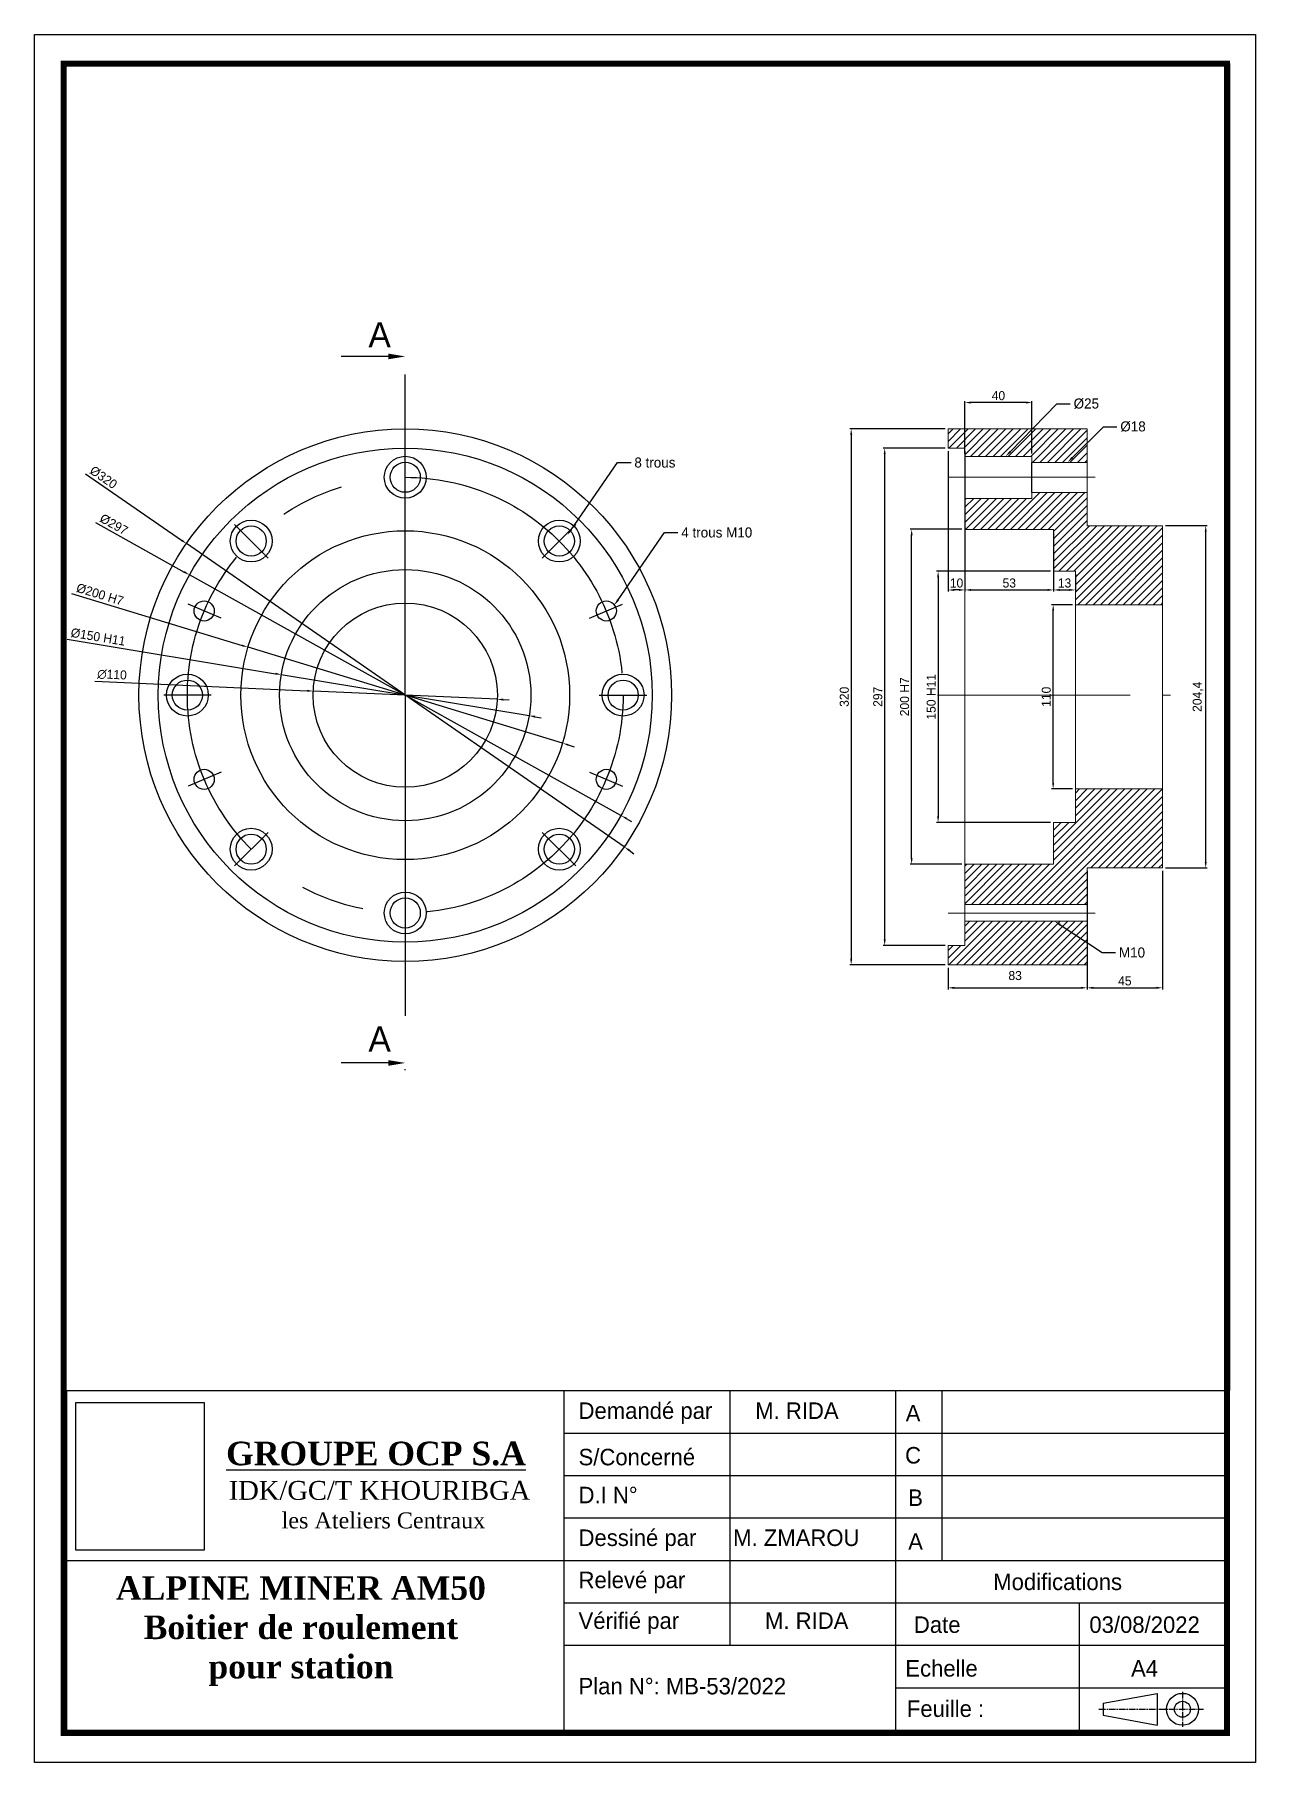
# Paper-space layout 'A4 Vertical imp' of a CAD drawing. Header units: millimetres. Extents: x 0 to 210, y 0 to 297.
# The model-space entities are those that its viewports show. They can reach past a viewport. Long polylines and large blocks are cut down to what shows.
import ezdxf
from ezdxf import colors
from ezdxf.entities.mleader import LeaderData, LeaderLine
from ezdxf.math import Vec2, Vec3

# ---------------------------------------------------------------- set-up
doc = ezdxf.new("R2010")
doc.units = ezdxf.units.MM
doc.header["$LTSCALE"] = 0.5
doc.linetypes.add('AXES', pattern=[50.8, 31.75, -6.35, 6.35, -6.35])
doc.linetypes.add('AXES2', pattern=[28.575, 19.05, -3.175, 3.175, -3.175])
for name, color, linetype, lineweight in [('axe', 7, 'AXES2', 5), ('fin', 7, 'Continuous', 13), ('fort', 7, 'Continuous', 30), ('hachure', 7, 'Continuous', 5)]:
    doc.layers.add(name, color=color, linetype=linetype, lineweight=lineweight)
doc.layers.add('detail', color=7, linetype='Continuous')
doc.layers.add('format', color=7, linetype='Continuous')
doc.styles.get("Standard").update_dxf_attribs({"font": 'BKANT.TTF'})
doc.dimstyles.new('ISO-25', dxfattribs={"dimscale": 0.9, "dimtxt": 4, "dimasz": 4, "dimexe": 1, "dimexo": 2, "dimgap": 1.5, "dimtad": 1, "dimtxsty": 'Standard', "dimcen": 0, "dimazin": 2, "dimtfac": 1, "dimtmove": 1, "dimatfit": 3, "dimfxl": 1, "dimarcsym": 0})
picture_1 = doc.add_image_def('image1.jpg', size_in_pixel=(500, 433))

# ---------------------------------------------------------------- blocks, each defined once
blk = doc.blocks.new('A$C0EBD1E6C')
for p, q in [((0, 34.02), (116.26, 34.02)), ((0, 34.02), (0, 0)), ((49.83, 34.02), (49.83, 0)), ((66.44, 34.02), (66.44, 8.51)), ((83.04, 34.02), (83.04, 0)), ((87.7, 34.02), (87.7, 17.01)), ((116.26, 34.02), (116.26, 0)), ((49.83, 29.77), (116.26, 29.77)), ((49.83, 25.52), (116.26, 25.52)), ((49.83, 21.26), (116.26, 21.26)), ((0, 17.01), (116.26, 17.01)), ((49.83, 12.76), (116.26, 12.76)), ((101.44, 12.76), (101.44, 0)), ((49.83, 8.51), (116.26, 8.51)), ((83.04, 4.25), (116.26, 4.25)), ((103.84, 2.69), (109.27, 3.69)), ((109.27, 3.69), (109.27, 0.49)), ((103.84, 2.69), (103.84, 1.49)), ((0, 0), (116.26, 0)), ((103.84, 1.49), (109.27, 0.49))]:
    blk.add_line(p, q)
for radius in [1.6, 0.8]:
    blk.add_circle((111.8, 2.09), radius)
at = {"layer": 'format', "linetype": 'AXES2', "ltscale": 0.07}
for p, q in [((111.8, 3.85), (111.8, 0.32)), ((103.43, 2.09), (113.92, 2.09))]:
    blk.add_line(p, q, dxfattribs=at)
at = {"attachment_point": 5}
for s, width, insert, char_height in [('\\pxql;{\\C7;Demandé par       M. RIDA}', 33.2077, (67.9, 31.76), 1.6538), ('{\\C7;A}', 38.0703, (84.81, 31.76), 1.654), ('{\\fTimes New Roman|b1|i0|c0|p18;\\LGROUPE OCP S.A  \\P\\fTimes New Roman|b0|i0|c0|p18;\\H0.8x;\\l IDK/GC/T KHOURIBGA \\P\\H1.25x; \\H0.67725x; les Ateliers Centraux}', 35.7028, (31, 24.55), 2.3625), ('\\pxql;{\\C7;S/Concerné}', 33.2077, (67.9, 27.35), 1.6538), ('{\\C7;C}', 38.0703, (84.81, 27.53), 1.654), ('\\pxql;{\\C7;D.I N°}', 33.2077, (67.9, 23.56), 1.6538), ('{\\C7;B}', 38.0703, (85.06, 23.29), 1.654), ('\\pxql;{\\C7;Dessiné par      M. ZMAROU}', 33.2077, (67.9, 19.03), 1.6538), ('{\\C7;A}', 38.0703, (85.06, 18.9), 1.654), ('\\pxql;{\\C7;Relevé par }', 33.2077, (67.9, 14.8), 1.6538), ('\\pxql;{\\C7;Modifications}', 14.5802, (100.13, 14.85), 1.6538), ('\\pxqc;{\\fTimes New Roman|b1|i0|c0|p18;ALPINE MINER AM50\\PBoitier de roulement \\Ppour station }', 49.5915, (23.48, 9.92), 2.3625), ('\\pxql;{\\C7;Vérifié par              M. RIDA}', 33.2077, (67.9, 10.72), 1.6538), ('\\pxql;{\\C7;Date                     03/08/2022}', 34.8874, (102.34, 10.56), 1.6538), ('\\pxql;{\\C7;Echelle                         A4}', 34.8874, (101.48, 6.18), 1.6538), ('\\pxql;{\\C7;Plan N°: MB-53/2022}', 33.2077, (67.9, 4.4), 1.6538), ('\\pxql;{\\C7;Feuille :}', 11.3165, (89.85, 2.14), 1.6538)]:
    blk.add_mtext_dynamic_manual_height_columns(s, width=width, gutter_width=12.5, heights=[0], dxfattribs=dict(at, insert=insert, char_height=char_height))
blk = doc.blocks.new('*D35')
at = {"layer": 'Defpoints', "color": 0, "transparency": 16777216}
for p in [(-1168.4, 1368.9), (-1142.6, 1368.9), (-1168.4, 1164.5)]:
    blk.add_point(p, dxfattribs=at)
at = {"layer": 'fort', "color": 6, "lineweight": -2, "transparency": 16777216}
for p, q in [((-1166.6, 1368.9), (-1141.7, 1368.9)), ((-1142.6, 1168.1), (-1142.6, 1365.3)), ((-1166.6, 1164.5), (-1141.7, 1164.5))]:
    blk.add_line(p, q, dxfattribs=at)
at = {"layer": 'fort', "color": 6, "transparency": 16777216}
for points in [[(-1143.2, 1365.3), (-1142, 1365.3), (-1142.6, 1368.9)], [(-1143.2, 1168.1), (-1142, 1168.1), (-1142.6, 1164.5)]]:
    blk.add_solid(points, dxfattribs=at)
at = {"layer": 'fort', "color": 0, "transparency": 16777216, "insert": (-1147.2, 1266.7), "char_height": 5.4, "attachment_point": 5, "rotation": 90}
blk.add_mtext('204,4', dxfattribs=at)
blk = doc.blocks.new('*D36')
at = {"layer": 'Defpoints', "color": 0, "transparency": 16777216}
for p in [(-1233.7, 1321.7), (-1220.4, 1321.7), (-1220.4, 1211.7)]:
    blk.add_point(p, dxfattribs=at)
at = {"layer": 'fort', "color": 6, "lineweight": -2, "transparency": 16777216}
for p, q in [((-1222.2, 1321.7), (-1234.6, 1321.7)), ((-1233.7, 1215.3), (-1233.7, 1318.1)), ((-1222.2, 1211.7), (-1234.6, 1211.7))]:
    blk.add_line(p, q, dxfattribs=at)
at = {"layer": 'fort', "color": 6, "transparency": 16777216}
for points in [[(-1234.3, 1318.1), (-1233.1, 1318.1), (-1233.7, 1321.7)], [(-1234.3, 1215.3), (-1233.1, 1215.3), (-1233.7, 1211.7)]]:
    blk.add_solid(points, dxfattribs=at)
at = {"layer": 'fort', "color": 0, "transparency": 16777216, "insert": (-1237.8, 1266.7), "char_height": 5.4, "attachment_point": 5, "rotation": 90}
blk.add_mtext('110', dxfattribs=at)
blk = doc.blocks.new('*D37')
at = {"layer": 'Defpoints', "color": 0, "transparency": 16777216}
for p in [(-1233.4, 1341.7), (-1302.4, 1191.7), (-1233.4, 1191.7)]:
    blk.add_point(p, dxfattribs=at)
at = {"layer": 'fort', "color": 6, "lineweight": -2, "transparency": 16777216}
for p, q in [((-1235.2, 1341.7), (-1303.3, 1341.7)), ((-1302.4, 1338.1), (-1302.4, 1195.3)), ((-1235.2, 1191.7), (-1303.3, 1191.7))]:
    blk.add_line(p, q, dxfattribs=at)
at = {"layer": 'fort', "color": 6, "transparency": 16777216}
for points in [[(-1303, 1338.1), (-1301.8, 1338.1), (-1302.4, 1341.7)], [(-1303, 1195.3), (-1301.8, 1195.3), (-1302.4, 1191.7)]]:
    blk.add_solid(points, dxfattribs=at)
at = {"layer": 'fort', "color": 0, "transparency": 16777216, "insert": (-1306.5, 1266.7), "char_height": 5.4, "attachment_point": 5, "rotation": 90}
blk.add_mtext('150 H11', dxfattribs=at)
blk = doc.blocks.new('*D38')
at = {"layer": 'Defpoints', "color": 0, "transparency": 16777216}
for p in [(-1318.2, 1366.7), (-1286.4, 1366.7), (-1286.4, 1166.7)]:
    blk.add_point(p, dxfattribs=at)
at = {"layer": 'fort', "color": 6, "lineweight": -2, "transparency": 16777216}
for p, q in [((-1288.2, 1366.7), (-1319.1, 1366.7)), ((-1318.2, 1170.3), (-1318.2, 1363.1)), ((-1288.2, 1166.7), (-1319.1, 1166.7))]:
    blk.add_line(p, q, dxfattribs=at)
at = {"layer": 'fort', "color": 6, "transparency": 16777216}
for points in [[(-1318.8, 1363.1), (-1317.6, 1363.1), (-1318.2, 1366.7)], [(-1318.8, 1170.3), (-1317.6, 1170.3), (-1318.2, 1166.7)]]:
    blk.add_solid(points, dxfattribs=at)
at = {"layer": 'fort', "color": 0, "transparency": 16777216, "insert": (-1322.4, 1266.7), "char_height": 5.4, "width": 31.056, "attachment_point": 5, "rotation": 90}
blk.add_mtext('200 H7', dxfattribs=at)
blk = doc.blocks.new('*D39')
at = {"layer": 'Defpoints', "color": 0, "transparency": 16777216}
for p in [(-1334.3, 1415.2), (-1296.4, 1415.2), (-1296.4, 1118.2)]:
    blk.add_point(p, dxfattribs=at)
at = {"layer": 'fort', "color": 6, "lineweight": -2, "transparency": 16777216}
for p, q in [((-1298.2, 1415.2), (-1335.2, 1415.2)), ((-1334.3, 1121.8), (-1334.3, 1411.6)), ((-1298.2, 1118.2), (-1335.2, 1118.2))]:
    blk.add_line(p, q, dxfattribs=at)
at = {"layer": 'fort', "color": 6, "transparency": 16777216}
for points in [[(-1334.9, 1411.6), (-1333.7, 1411.6), (-1334.3, 1415.2)], [(-1334.9, 1121.8), (-1333.7, 1121.8), (-1334.3, 1118.2)]]:
    blk.add_solid(points, dxfattribs=at)
at = {"layer": 'fort', "color": 0, "transparency": 16777216, "insert": (-1338.4, 1266.7), "char_height": 5.4, "attachment_point": 5, "rotation": 90}
blk.add_mtext('297', dxfattribs=at)
blk = doc.blocks.new('*D40')
at = {"layer": 'Defpoints', "color": 0, "transparency": 16777216}
for p in [(-1296.4, 1426.7), (-1354.3, 1106.7), (-1296.4, 1106.7)]:
    blk.add_point(p, dxfattribs=at)
at = {"layer": 'fort', "color": 6, "lineweight": -2, "transparency": 16777216}
for p, q in [((-1298.2, 1426.7), (-1355.2, 1426.7)), ((-1354.3, 1423.1), (-1354.3, 1110.3)), ((-1298.2, 1106.7), (-1355.2, 1106.7))]:
    blk.add_line(p, q, dxfattribs=at)
at = {"layer": 'fort', "color": 6, "transparency": 16777216}
for points in [[(-1354.9, 1423.1), (-1353.7, 1423.1), (-1354.3, 1426.7)], [(-1354.9, 1110.3), (-1353.7, 1110.3), (-1354.3, 1106.7)]]:
    blk.add_solid(points, dxfattribs=at)
at = {"layer": 'fort', "color": 0, "transparency": 16777216, "insert": (-1358.4, 1266.7), "char_height": 5.4, "attachment_point": 5, "rotation": 90}
blk.add_mtext('320', dxfattribs=at)
blk = doc.blocks.new('*D41')
at = {"layer": 'Defpoints', "color": 0, "transparency": 16777216}
for p in [(-1286.4, 1366.7), (-1233.4, 1366.7), (-1233.4, 1330.5)]:
    blk.add_point(p, dxfattribs=at)
at = {"layer": 'fort', "color": 6, "lineweight": -2, "transparency": 16777216}
for p, q in [((-1286.4, 1364.9), (-1286.4, 1329.6)), ((-1233.4, 1364.9), (-1233.4, 1329.6)), ((-1282.8, 1330.5), (-1237, 1330.5))]:
    blk.add_line(p, q, dxfattribs=at)
at = {"layer": 'fort', "color": 6, "transparency": 16777216}
for points in [[(-1282.8, 1331.1), (-1282.8, 1329.9), (-1286.4, 1330.5)], [(-1237, 1331.1), (-1237, 1329.9), (-1233.4, 1330.5)]]:
    blk.add_solid(points, dxfattribs=at)
at = {"layer": 'fort', "color": 0, "transparency": 16777216, "insert": (-1259.9, 1334.6), "char_height": 5.4, "attachment_point": 5}
blk.add_mtext('53', dxfattribs=at)
blk = doc.blocks.new('*D42')
at = {"layer": 'Defpoints', "color": 0, "transparency": 16777216}
for p in [(-1233.4, 1341.7), (-1220.4, 1341.7), (-1220.4, 1330.5)]:
    blk.add_point(p, dxfattribs=at)
at = {"layer": 'fort', "color": 6, "lineweight": -2, "transparency": 16777216}
for p, q in [((-1233.4, 1339.9), (-1233.4, 1329.6)), ((-1220.4, 1339.9), (-1220.4, 1329.6)), ((-1229.8, 1330.5), (-1224, 1330.5))]:
    blk.add_line(p, q, dxfattribs=at)
at = {"layer": 'fort', "color": 6, "transparency": 16777216}
for points in [[(-1229.8, 1331.1), (-1229.8, 1329.9), (-1233.4, 1330.5)], [(-1224, 1331.1), (-1224, 1329.9), (-1220.4, 1330.5)]]:
    blk.add_solid(points, dxfattribs=at)
at = {"layer": 'fort', "color": 0, "transparency": 16777216, "insert": (-1226.9, 1334.6), "char_height": 5.4, "attachment_point": 5}
blk.add_mtext('13', dxfattribs=at)
blk = doc.blocks.new('*D43')
at = {"layer": 'Defpoints', "color": 0, "transparency": 16777216}
for p in [(-1296.4, 1106.7), (-1213.4, 1106.7), (-1213.4, 1092.9)]:
    blk.add_point(p, dxfattribs=at)
at = {"layer": 'fort', "color": 6, "lineweight": -2, "transparency": 16777216}
for p, q in [((-1296.4, 1104.9), (-1296.4, 1092)), ((-1213.4, 1104.9), (-1213.4, 1092)), ((-1292.8, 1092.9), (-1217, 1092.9))]:
    blk.add_line(p, q, dxfattribs=at)
at = {"layer": 'fort', "color": 6, "transparency": 16777216}
for points in [[(-1292.8, 1093.5), (-1292.8, 1092.3), (-1296.4, 1092.9)], [(-1217, 1093.5), (-1217, 1092.3), (-1213.4, 1092.9)]]:
    blk.add_solid(points, dxfattribs=at)
at = {"layer": 'fort', "color": 0, "transparency": 16777216, "insert": (-1256.4, 1100.2), "char_height": 5.4, "attachment_point": 5}
blk.add_mtext('83', dxfattribs=at)
blk = doc.blocks.new('*D44')
at = {"layer": 'Defpoints', "color": 0, "transparency": 16777216}
for p in [(-1213.4, 1164.5), (-1168.4, 1164.5), (-1168.4, 1092.9)]:
    blk.add_point(p, dxfattribs=at)
at = {"layer": 'fort', "color": 6, "lineweight": -2, "transparency": 16777216}
for p, q in [((-1213.4, 1162.7), (-1213.4, 1092)), ((-1168.4, 1162.7), (-1168.4, 1092)), ((-1209.8, 1092.9), (-1172, 1092.9))]:
    blk.add_line(p, q, dxfattribs=at)
at = {"layer": 'fort', "color": 6, "transparency": 16777216}
for points in [[(-1209.8, 1093.5), (-1209.8, 1092.3), (-1213.4, 1092.9)], [(-1172, 1093.5), (-1172, 1092.3), (-1168.4, 1092.9)]]:
    blk.add_solid(points, dxfattribs=at)
at = {"layer": 'fort', "color": 0, "transparency": 16777216, "insert": (-1190.9, 1097), "char_height": 5.4, "attachment_point": 5}
blk.add_mtext('45', dxfattribs=at)
blk = doc.blocks.new('*D53')
at = {"layer": 'Defpoints', "color": 0, "transparency": 16777216}
for p in [(-1296.4, 1415.2), (-1286.4, 1415.2), (-1296.4, 1330.5)]:
    blk.add_point(p, dxfattribs=at)
at = {"layer": 'fort', "color": 6, "lineweight": -2, "transparency": 16777216}
for p, q in [((-1296.4, 1413.4), (-1296.4, 1329.6)), ((-1286.4, 1413.4), (-1286.4, 1329.6)), ((-1290, 1330.5), (-1292.8, 1330.5))]:
    blk.add_line(p, q, dxfattribs=at)
at = {"layer": 'fort', "color": 6, "transparency": 16777216}
for points in [[(-1292.8, 1331.1), (-1292.8, 1329.9), (-1296.4, 1330.5)], [(-1290, 1331.1), (-1290, 1329.9), (-1286.4, 1330.5)]]:
    blk.add_solid(points, dxfattribs=at)
at = {"layer": 'fort', "color": 0, "transparency": 16777216, "insert": (-1291.4, 1334.6), "char_height": 5.4, "attachment_point": 5}
blk.add_mtext('10', dxfattribs=at)
blk = doc.blocks.new('*D63')
at = {"layer": 'Defpoints', "color": 0, "transparency": 16777216}
for p in [(-1286.4, 1442.4), (-1286.4, 1410.2), (-1246.4, 1410.2)]:
    blk.add_point(p, dxfattribs=at)
at = {"layer": 'fort', "color": 6, "lineweight": -2, "transparency": 16777216}
for p, q in [((-1286.4, 1412), (-1286.4, 1443.3)), ((-1250, 1442.4), (-1282.8, 1442.4)), ((-1246.4, 1412), (-1246.4, 1443.3))]:
    blk.add_line(p, q, dxfattribs=at)
at = {"layer": 'fort', "color": 6, "transparency": 16777216}
for points in [[(-1282.8, 1443), (-1282.8, 1441.8), (-1286.4, 1442.4)], [(-1250, 1443), (-1250, 1441.8), (-1246.4, 1442.4)]]:
    blk.add_solid(points, dxfattribs=at)
at = {"layer": 'fort', "color": 0, "transparency": 16777216, "insert": (-1266.4, 1446.5), "char_height": 5.4, "attachment_point": 5}
blk.add_mtext('40', dxfattribs=at)
blk = doc.blocks.new('*D79')
at = {"layer": 'Defpoints', "color": 0, "transparency": 16777216}
for p in [(-1694.6, 1279.9), (-1546.6, 1255.4)]:
    blk.add_point(p, dxfattribs=at)
at = {"layer": 'fort', "color": 6, "lineweight": -2, "transparency": 16777216}
for p, q in [((-1822.5, 1301.1), (-1698.1, 1280.5)), ((-1546.6, 1255.4), (-1694.6, 1279.9)), ((-1543.1, 1254.8), (-1539.5, 1254.2))]:
    blk.add_line(p, q, dxfattribs=at)
at = {"layer": 'fort', "color": 6, "transparency": 16777216}
for points in [[(-1698, 1281.1), (-1698.2, 1279.9), (-1694.6, 1279.9)], [(-1543, 1255.4), (-1543.2, 1254.2), (-1546.6, 1255.4)]]:
    blk.add_solid(points, dxfattribs=at)
at = {"layer": 'fort', "color": 0, "transparency": 16777216, "insert": (-1804, 1302.4), "char_height": 5.4, "attachment_point": 5, "rotation": 350.5964}
blk.add_mtext('%%C150 H11', dxfattribs=at)
blk = doc.blocks.new('*D80')
at = {"layer": 'Defpoints', "color": 0, "transparency": 16777216}
for p in [(-1675.5, 1270.1), (-1565.7, 1265.2)]:
    blk.add_point(p, dxfattribs=at)
at = {"layer": 'fort', "color": 6, "lineweight": -2, "transparency": 16777216}
for p, q in [((-1806, 1276), (-1679.1, 1270.3)), ((-1565.7, 1265.2), (-1675.5, 1270.1)), ((-1562.1, 1265), (-1558.5, 1264.9))]:
    blk.add_line(p, q, dxfattribs=at)
at = {"layer": 'fort', "color": 6, "transparency": 16777216}
for points in [[(-1679.1, 1270.9), (-1679.2, 1269.7), (-1675.5, 1270.1)], [(-1562, 1265.6), (-1562.1, 1264.4), (-1565.7, 1265.2)]]:
    blk.add_solid(points, dxfattribs=at)
at = {"layer": 'fort', "color": 0, "transparency": 16777216, "insert": (-1795.7, 1279.9), "char_height": 5.4, "attachment_point": 5, "rotation": 357.4106}
blk.add_mtext('∅110', dxfattribs=at)
blk = doc.blocks.new('*U81')
for radius in [12.5, 9]:
    blk.add_circle((0, 0), radius)
blk = doc.blocks.new('*U82')
at = {"color": 0, "linetype": 'ByBlock', "lineweight": -2, "transparency": 16777216}
for p, rotation in [((-1620.6, 1397.8), 45.00000000000003), ((-1712.6, 1359.7), 90.00000000000004), ((-1750.7, 1267.7), 135.0000000000001), ((-1490.5, 1267.7), 315.0000000000001), ((-1712.6, 1175.7), 180), ((-1528.6, 1175.7), 270), ((-1620.6, 1137.6), 225)]:
    blk.add_blockref('*U81', p, dxfattribs=dict(at, rotation=rotation))
blk.add_blockref('*U81', (-1528.6, 1359.7), dxfattribs=at)
blk = doc.blocks.new('*U83')
at = {"layer": 'detail', "linetype": 'AXES', "ltscale": 0.3}
blk.add_line((0, -14.2), (0, 14.2), dxfattribs=at)
blk = doc.blocks.new('*U84')
at = {"color": 0, "linetype": 'ByBlock', "lineweight": -2, "transparency": 16777216}
blk.add_blockref('*U83', (-1620.6, 1397.7), dxfattribs=at)
for p, rotation in [((-1712.5, 1359.6), 45.00000000000001), ((-1528.7, 1359.6), 315), ((-1750.6, 1267.7), 90), ((-1490.6, 1267.7), 269.9999999999999), ((-1712.5, 1175.7), 135), ((-1528.7, 1175.7), 225), ((-1620.6, 1137.6), 180)]:
    blk.add_blockref('*U83', p, dxfattribs=dict(at, rotation=rotation))
blk = doc.blocks.new('*D87')
at = {"layer": 'Defpoints', "color": 0, "transparency": 16777216}
for p in [(-1751.3, 1358.2), (-1489.9, 1177.1)]:
    blk.add_point(p, dxfattribs=at)
at = {"layer": 'fort', "color": 6, "lineweight": -2, "transparency": 16777216}
for p, q in [((-1811.5, 1399.9), (-1754.3, 1360.2)), ((-1489.9, 1177.1), (-1751.3, 1358.2)), ((-1486.9, 1175.1), (-1484, 1173))]:
    blk.add_line(p, q, dxfattribs=at)
at = {"layer": 'fort', "color": 6, "transparency": 16777216}
for points in [[(-1753.9, 1360.7), (-1754.6, 1359.7), (-1751.3, 1358.2)], [(-1486.6, 1175.6), (-1487.3, 1174.6), (-1489.9, 1177.1)]]:
    blk.add_solid(points, dxfattribs=at)
at = {"layer": 'fort', "color": 0, "transparency": 16777216, "insert": (-1800.8, 1397.7), "char_height": 5.4, "attachment_point": 5, "rotation": 325.2939}
blk.add_mtext('%%C320', dxfattribs=at)
blk = doc.blocks.new('*D88')
at = {"layer": 'Defpoints', "color": 0, "transparency": 16777216}
for p in [(-1749.4, 1339.5), (-1491.8, 1195.8)]:
    blk.add_point(p, dxfattribs=at)
at = {"layer": 'fort', "color": 6, "lineweight": -2, "transparency": 16777216}
for p, q in [((-1805.6, 1370.8), (-1752.6, 1341.2)), ((-1491.8, 1195.8), (-1749.4, 1339.5)), ((-1488.6, 1194.1), (-1485.5, 1192.3))]:
    blk.add_line(p, q, dxfattribs=at)
at = {"layer": 'fort', "color": 6, "transparency": 16777216}
for points in [[(-1752.3, 1341.8), (-1752.9, 1340.7), (-1749.4, 1339.5)], [(-1488.3, 1194.6), (-1488.9, 1193.6), (-1491.8, 1195.8)]]:
    blk.add_solid(points, dxfattribs=at)
at = {"layer": 'fort', "color": 0, "transparency": 16777216, "insert": (-1794.6, 1369.6), "char_height": 5.4, "attachment_point": 5, "rotation": 330.8625}
blk.add_mtext('%%C297', dxfattribs=at)
blk = doc.blocks.new('*D89')
at = {"layer": 'Defpoints', "color": 0, "transparency": 16777216}
for p in [(-1714.5, 1296.3), (-1526.7, 1239)]:
    blk.add_point(p, dxfattribs=at)
at = {"layer": 'fort', "color": 6, "lineweight": -2, "transparency": 16777216}
for p, q in [((-1819.8, 1328.4), (-1717.9, 1297.4)), ((-1526.7, 1239), (-1714.5, 1296.3)), ((-1523.3, 1238), (-1519.8, 1236.9))]:
    blk.add_line(p, q, dxfattribs=at)
at = {"layer": 'fort', "color": 6, "transparency": 16777216}
for points in [[(-1717.8, 1297.9), (-1718.1, 1296.8), (-1714.5, 1296.3)], [(-1523.1, 1238.5), (-1523.4, 1237.4), (-1526.7, 1239)]]:
    blk.add_solid(points, dxfattribs=at)
at = {"layer": 'fort', "color": 0, "transparency": 16777216, "insert": (-1802.9, 1327.8), "char_height": 5.4, "attachment_point": 5, "rotation": 343.0326}
blk.add_mtext('%%C200 H7', dxfattribs=at)

msp = doc.modelspace()

# ---------------------------------------------------------------- hatches: boundary and pattern name
at = {"layer": 'hachure'}
h = msp.add_hatch(dxfattribs=at)
h.set_pattern_fill('ANSI31', color=256, style=0)
h.set_pattern_definition([(45, (52.3877, 56), (-2.245064, 2.245064), [])])
h.paths.add_polyline_path([(-1246.412, 1406.663), (-1213.414, 1406.663), (-1213.414, 1426.663), (-1296.414, 1426.663), (-1296.414, 1415.163), (-1286.412, 1415.163), (-1286.412, 1410.163), (-1246.412, 1410.163)])
h.paths.add_polyline_path([(-1213.414, 1388.663), (-1246.412, 1388.663), (-1246.412, 1385.163), (-1286.412, 1385.163), (-1286.412, 1366.663), (-1233.414, 1366.663), (-1233.414, 1341.663), (-1220.414, 1341.663), (-1220.414, 1321.663), (-1168.414, 1321.663), (-1168.414, 1368.863), (-1213.414, 1368.863)])
h = msp.add_hatch(dxfattribs=at)
h.set_pattern_fill('ANSI31', color=256, style=0)
h.set_pattern_definition([(45, (52.3877, -55), (-2.245064, 2.245064), [])])
h.paths.add_polyline_path([(-1286.412, 1132.679), (-1286.412, 1118.163), (-1296.414, 1118.163), (-1296.414, 1106.663), (-1213.414, 1106.663), (-1213.414, 1132.679)])
h.paths.add_polyline_path([(-1286.412, 1142.647), (-1213.414, 1142.647), (-1213.414, 1164.463), (-1168.414, 1164.463), (-1168.414, 1211.663), (-1220.414, 1211.663), (-1220.414, 1191.663), (-1233.414, 1191.663), (-1233.414, 1166.663), (-1286.412, 1166.663)])

# ---------------------------------------------------------------- linework, layer by layer
msp.add_line((-1246.412, 1388.663), (-1246.412, 1406.663))
at = {"layer": 'axe'}
for p, q in [((-1296.414, 1397.763), (-1208.627, 1397.763)), ((-1302.665, 1267.663), (-1163.627, 1267.663)), ((-1296.414, 1137.563), (-1208.627, 1137.563))]:
    msp.add_line(p, q, dxfattribs=at)
at = {"layer": 'detail', "color": 6}
for p, q in [((-1630.602, 1469.938), (-1658.85, 1469.938)), ((-1630.602, 1048.043), (-1658.85, 1048.043)), ((-1620.602, 1043.782), (-1620.602, 1044.407))]:
    msp.add_line(p, q, dxfattribs=at)
at = {"layer": 'detail', "color": 40, "linetype": 'AXES', "true_color": 0xf8d731}
for points in [[(-1620.602, 1267.663), (-1620.602, 1492.168)], [(-1620.602, 1267.663), (-1620.602, 1043.157)]]:
    msp.add_lwpolyline(points, dxfattribs=at)
at = {"layer": 'detail', "linetype": 'AXES', "ltscale": 0.3}
for points in [[(-1730.541, 1313.701), (-1750.274, 1321.964)], [(-1510.662, 1313.701), (-1490.93, 1321.964)], [(-1730.541, 1221.625), (-1750.274, 1213.362)], [(-1510.662, 1221.625), (-1490.93, 1213.362)]]:
    msp.add_lwpolyline(points, dxfattribs=at)
at = {"layer": 'detail'}
for centre, radius in [((-1620.602, 1267.663), 159), ((-1620.602, 1267.663), 147.5), ((-1620.602, 1267.663), 98.172), ((-1620.602, 1267.663), 75), ((-1740.673, 1317.944), 6), ((-1620.602, 1267.663), 55), ((-1500.53, 1317.944), 6), ((-1740.673, 1217.382), 6), ((-1500.53, 1217.382), 6)]:
    msp.add_circle(centre, radius, dxfattribs=at)
at = {"layer": 'detail', "linetype": 'AXES'}
msp.add_circle((-1620.602, 1267.663), 130.1, dxfattribs=at)
at = {"layer": 'detail', "color": 6}
for points in [[(-1630.602, 1471.604), (-1630.602, 1468.271), (-1620.602, 1469.938)], [(-1630.602, 1049.709), (-1630.602, 1046.376), (-1620.602, 1048.043)]]:
    msp.add_solid(points, dxfattribs=at)
at = {"layer": 'fin'}
for p, q in [((-1296.414, 1426.663), (-1213.414, 1426.663)), ((-1296.414, 1426.663), (-1296.414, 1415.163)), ((-1213.414, 1426.663), (-1213.414, 1368.863)), ((-1296.414, 1415.163), (-1286.412, 1415.163)), ((-1286.412, 1415.163), (-1286.412, 1118.163)), ((-1286.412, 1410.163), (-1246.412, 1410.163)), ((-1246.412, 1406.663), (-1246.412, 1410.163)), ((-1246.412, 1406.663), (-1213.414, 1406.663)), ((-1286.412, 1385.163), (-1246.412, 1385.163)), ((-1246.412, 1388.663), (-1213.414, 1388.663)), ((-1246.412, 1385.163), (-1246.412, 1388.663)), ((-1286.412, 1366.663), (-1233.414, 1366.663)), ((-1233.414, 1366.663), (-1233.414, 1341.663)), ((-1213.414, 1368.863), (-1168.414, 1368.863)), ((-1168.414, 1368.863), (-1168.414, 1321.663)), ((-1220.414, 1341.663), (-1233.414, 1341.663)), ((-1220.414, 1341.663), (-1220.414, 1321.663)), ((-1220.414, 1321.663), (-1168.414, 1321.663)), ((-1220.414, 1321.663), (-1220.414, 1211.663)), ((-1168.414, 1321.663), (-1168.414, 1211.663)), ((-1220.414, 1211.663), (-1168.414, 1211.663)), ((-1220.414, 1211.663), (-1220.414, 1191.663)), ((-1168.414, 1211.663), (-1168.414, 1164.463)), ((-1220.414, 1191.663), (-1233.414, 1191.663)), ((-1233.414, 1191.663), (-1233.414, 1166.663)), ((-1286.412, 1166.663), (-1233.414, 1166.663)), ((-1213.414, 1164.463), (-1168.414, 1164.463)), ((-1213.414, 1164.463), (-1213.414, 1106.663)), ((-1286.412, 1142.647), (-1213.414, 1142.647)), ((-1286.412, 1132.679), (-1213.414, 1132.679)), ((-1296.414, 1118.163), (-1286.412, 1118.163)), ((-1296.414, 1118.163), (-1296.414, 1106.663)), ((-1296.414, 1106.663), (-1213.414, 1106.663))]:
    msp.add_line(p, q, dxfattribs=at)

# ---------------------------------------------------------------- block references
for name in ['*U82', '*U84']:
    msp.add_blockref(name, (0, 0))

# ---------------------------------------------------------------- texts
at = {"layer": 'detail', "char_height": 15, "attachment_point": 1}
for insert in [(-1642.583, 1490.371), (-1642.583, 1069.839)]:
    msp.add_mtext_dynamic_manual_height_columns('A', width=50.76507, gutter_width=12.5, heights=[0], dxfattribs=dict(at, insert=insert))

# ---------------------------------------------------------------- dimensions: what is measured, and where the dimension line sits
at = {"layer": 'fort'}
for base, p1, p2, picture, middle in [((-1286.412, 1442.416), (-1246.412, 1410.163), (-1286.412, 1410.163), '*D63', (-1266.412, 1446.534)), ((-1296.414, 1330.511), (-1286.412, 1415.163), (-1296.414, 1415.163), '*D53', (-1291.413, 1334.629)), ((-1233.414, 1330.511), (-1286.412, 1366.663), (-1233.414, 1366.663), '*D41', (-1259.913, 1334.629)), ((-1220.414, 1330.511), (-1233.414, 1341.663), (-1220.414, 1341.663), '*D42', (-1226.914, 1334.629)), ((-1168.414, 1092.858), (-1213.414, 1164.463), (-1168.414, 1164.463), '*D44', (-1190.914, 1096.959))]:
    dim = msp.add_linear_dim(base=base, p1=p1, p2=p2, dimstyle='ISO-25', override={"dimtxt": 6, "dimclrd": 6, "dimclre": 6}, dxfattribs=at)
    dim.commit()
    dim.dimension.update_dxf_attribs({"geometry": picture, "text_midpoint": middle})
for base, p1, p2, picture, middle in [((-1354.281, 1106.663), (-1296.414, 1426.663), (-1296.414, 1106.663), '*D40', (-1358.399, 1266.663)), ((-1334.316, 1415.163), (-1296.414, 1118.163), (-1296.414, 1415.163), '*D39', (-1338.443, 1266.663)), ((-1142.582, 1368.863), (-1168.414, 1164.463), (-1168.414, 1368.863), '*D35', (-1147.211, 1266.663)), ((-1233.721, 1321.663), (-1220.414, 1211.663), (-1220.414, 1321.663), '*D36', (-1237.839, 1266.663))]:
    dim = msp.add_linear_dim(base=base, p1=p1, p2=p2, angle=90, dimstyle='ISO-25', override={"dimtxt": 6, "dimclrd": 6, "dimclre": 6}, dxfattribs=at)
    dim.commit()
    dim.dimension.update_dxf_attribs({"geometry": picture, "text_midpoint": middle})
for p1, p2, text, picture, middle in [((-1489.891, 1177.133), (-1751.313, 1358.192), '%%C320', '*D87', (-1803.215, 1394.139)), ((-1491.767, 1195.844), (-1749.436, 1339.482), '%%C297', '*D88', (-1796.697, 1365.827)), ((-1526.703, 1239.013), (-1714.5, 1296.312), '%%C200 H7', '*D89', (-1804.184, 1323.676)), ((-1546.61, 1255.409), (-1694.594, 1279.917), '%%C150 H11', '*D79', (-1804.693, 1298.151))]:
    dim = msp.add_diameter_dim_2p(p1=p1, p2=p2, text=text, dimstyle='ISO-25', override={"dimtxt": 6, "dimclrd": 6, "dimclre": 6}, dxfattribs=at)
    dim.commit()
    dim.dimension.update_dxf_attribs({"geometry": picture, "text_midpoint": middle, "dimtype": 163})
for base, p1, p2, text, picture, middle in [((-1318.236, 1366.663), (-1286.412, 1166.663), (-1286.412, 1366.663), '<> H7', '*D38', (-1322.354, 1266.663)), ((-1302.423, 1191.663), (-1233.414, 1341.663), (-1233.414, 1191.663), '<> H11', '*D37', (-1306.541, 1266.663))]:
    dim = msp.add_linear_dim(base=base, p1=p1, p2=p2, angle=90, text=text, dimstyle='ISO-25', override={"dimtxt": 6, "dimclrd": 6, "dimclre": 6}, dxfattribs=at)
    dim.commit()
    dim.dimension.update_dxf_attribs({"geometry": picture, "text_midpoint": middle})
dim = msp.add_diameter_dim_2p(p1=(-1565.658, 1265.178), p2=(-1675.546, 1270.148), dimstyle='ISO-25', override={"dimtxt": 6, "dimclrd": 6, "dimclre": 6}, dxfattribs=at)
dim.commit()
dim.dimension.update_dxf_attribs({"geometry": '*D80', "text_midpoint": (-1795.902, 1275.59), "dimtype": 163})
dim = msp.add_linear_dim(base=(-1213.414, 1092.858), p1=(-1296.414, 1106.663), p2=(-1213.414, 1106.663), dimstyle='ISO-25', override={"dimtxt": 6, "dimclrd": 6, "dimclre": 6}, dxfattribs=at)
dim.commit()
dim.dimension.update_dxf_attribs({"geometry": '*D43', "text_midpoint": (-1256.414, 1096.06), "dimtype": 160})

# ---------------------------------------------------------------- leaders
ml = msp.add_multileader_mtext('Standard', dxfattribs=at)
ml.set_content('%%C25', color=256)
ml.set_leader_properties(color=6)
ml.build(insert=Vec2(0, 0))
ctx = ml.context
ctx.base_point, ctx.char_height, ctx.plane_origin = Vec3(-1223.462, 1441.656), 6, Vec3(-1262.127, 1410.163)
notes = []
notes.append((ctx, [(0, (1, 1, 0), (-1231.462, 1441.656), (1, 0), 8, [(0, [(-1262.127, 1410.163)], 0, [])])]))
ctx.mtext.insert, ctx.mtext.flow_direction = Vec3(-1221.462, 1444.837), 5
ml = msp.add_multileader_mtext('Standard', dxfattribs=at)
ml.set_content('%%C18', color=256)
ml.set_leader_properties(color=6)
ml.build(insert=Vec2(0, 0))
ctx = ml.context
ctx.base_point, ctx.char_height, ctx.plane_origin = Vec3(-1195.584, 1427.98), 6, Vec3(-1225.126, 1406.663)
notes.append((ctx, [(0, (1, 1, 0), (-1203.584, 1427.98), (1, 0), 8, [(0, [(-1225.126, 1406.663)], 0, [])])]))
ctx.mtext.insert, ctx.mtext.flow_direction = Vec3(-1193.584, 1431.161), 5
ml = msp.add_multileader_mtext('Standard', dxfattribs=at)
ml.set_content('8 trous', color=256)
ml.set_leader_properties(color=6)
ml.build(insert=Vec2(0, 0))
ctx = ml.context
ctx.base_point, ctx.char_height, ctx.plane_origin = Vec3(-1485.777, 1406.54), 6, Vec3(-1523.83, 1363.1)
notes.append((ctx, [(0, (1, 1, 0), (-1493.777, 1406.54), (1, 0), 8, [(0, [(-1523.83, 1363.1)], 0, [])])]))
ctx.mtext.insert, ctx.mtext.flow_direction = Vec3(-1483.777, 1409.597), 5
ml = msp.add_multileader_mtext('Standard', dxfattribs=at)
ml.set_content('4 trous M10', color=256)
ml.set_leader_properties(color=6)
ml.build(insert=Vec2(0, 0))
ctx = ml.context
ctx.base_point, ctx.char_height, ctx.plane_origin = Vec3(-1457.753, 1364.774), 6, Vec3(-1495.805, 1321.334)
notes.append((ctx, [(0, (1, 1, 0), (-1465.753, 1364.774), (1, 0), 8, [(0, [(-1495.805, 1321.334)], 0, [])])]))
ctx.mtext.insert, ctx.mtext.flow_direction = Vec3(-1455.753, 1367.83), 5
ml = msp.add_multileader_mtext('Standard', dxfattribs=at)
ml.set_content('M10', color=256)
ml.set_leader_properties(color=6)
ml.build(insert=Vec2(0, 0))
ctx = ml.context
ctx.base_point, ctx.char_height, ctx.plane_origin = Vec3(-1196.417, 1113.964), 6, Vec3(-1232.753, 1132.679)
notes.append((ctx, [(0, (1, 1, 0), (-1204.417, 1113.964), (1, 0), 8, [(0, [(-1232.753, 1132.679)], 0, [])])]))
ctx.mtext.insert, ctx.mtext.flow_direction = Vec3(-1194.417, 1117.021), 5
for ctx, leaders in notes:
    for number, flags, end, landing, length, lines in leaders:
        leader = LeaderData()
        leader.index, (leader.has_last_leader_line, leader.has_dogleg_vector, leader.attachment_direction) = number, flags
        leader.last_leader_point, leader.dogleg_vector, leader.dogleg_length = Vec3(end), Vec3(landing), length
        for number, points, colour, breaks in lines:
            line = LeaderLine()
            line.index, line.vertices, line.color, line.breaks = number, Vec3.list(points), colors.encode_raw_color(colour), breaks
            leader.lines.append(line)
        ctx.leaders.append(leader)

psp = doc.layouts.new('A4 Vertical imp')

# ---------------------------------------------------------------- linework, layer by layer
at = {"layer": 'format'}
psp.add_lwpolyline([(0, 297.05), (209.89, 297.05), (209.89, 0), (0, 0)], close=True, dxfattribs=at)
at = {"layer": 'format', "const_width": 1}
psp.add_lwpolyline([(5, 292.05), (205, 292.05), (205, 5.05), (5, 5.05)], close=True, dxfattribs=at)

# ---------------------------------------------------------------- block references
at = {"color": 0, "xscale": 1.71593241564475, "yscale": 1.71593241564475, "zscale": 1.71593241564475}
psp.add_blockref('A$C0EBD1E6C', (5.5, 5.55), dxfattribs=at)

# ---------------------------------------------------------------- pictures from other files: only their frames are drawn
at = {"color": 9, "true_color": 0xc7c8ca}
image = psp.add_image(picture_1, insert=(29.14, 36.47), size_in_units=(25.43, 22.02), rotation=90, dxfattribs=at)
image.dxf.flags = 7

# ---------------------------------------------------------------- viewports
at = {"layer": 'fort'}
psp.add_viewport(center=(105.25, 177.99), size=(200.5, 228.122), view_center_point=(-1476.369, 1248.586), view_height=792.3919, dxfattribs=at)

doc.saveas('drawing.dxf')
